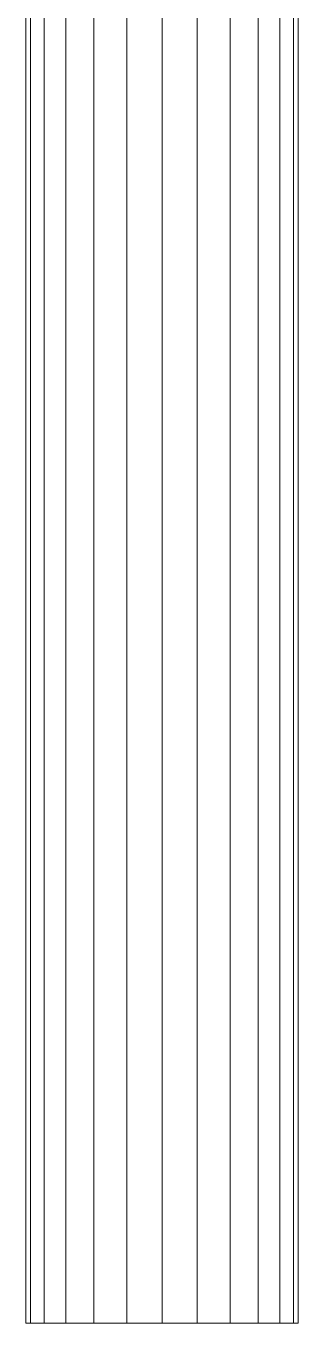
# Model space of a CAD drawing. Header units: inches. Extents: x -3326 to -59, y 8 to 1043.
# Drawn here: x -1178.28 to -1176.97, y 121.36 to 127.64 of the extents above; entities that cross this region are included whole.
import ezdxf

# ---------------------------------------------------------------- set-up
doc = ezdxf.new("R2010")
doc.units = ezdxf.units.IN
doc.header["$MEASUREMENT"] = 0
doc.layers.add('F-SPRN', color=10, linetype='Continuous', lineweight=9)

msp = doc.modelspace()

# ---------------------------------------------------------------- linework, layer by layer
at = {"layer": 'F-SPRN', "color": 1}
msp.add_line((-1177.625, 133.665, 971), (-1177.625, 121.365, 971), dxfattribs=at)
msp.add_line((-1177.625, 133.665, 971), (-1177.625, 121.365, 971), dxfattribs=at)

# ---------------------------------------------------------------- meshes
mesh = msp.add_polyface(dxfattribs=at)
corners = [(-1177.625, 133.665, 971.6575), (-1177.7952, 133.665, 971.6351), (-1177.9537, 133.665, 971.5694), (-1178.09, 133.665, 971.465), (-1178.1944, 133.665, 971.3287), (-1178.2601, 133.665, 971.1702), (-1178.2825, 133.665, 971), (-1178.2825, 121.365, 971), (-1178.2601, 121.365, 971.1702), (-1178.1944, 121.365, 971.3287), (-1178.09, 121.365, 971.465), (-1177.9537, 121.365, 971.5694), (-1177.7952, 121.365, 971.6351), (-1177.625, 121.365, 971.6575)]
mesh.append_faces([[corners[k] for k in face] for face in [(8, 9, 4, 5), (3, 4, 9, 10), (11, 12, 1, 2), (2, 3, 10, 11)]], dxfattribs={"vtx1": -1, "vtx3": -1, "color": 1})
mesh.append_faces([[corners[k] for k in face] for face in [(6, 7, 8, 5)]], dxfattribs={"vtx2": -1, "color": 1})
mesh.append_faces([[corners[k] for k in face] for face in [(12, 13, 0, 1)]], dxfattribs={"vtx3": -1, "color": 1})
mesh = msp.add_polyface(dxfattribs=at)
corners = [(-1178.2825, 133.665, 971), (-1178.2601, 133.665, 970.8299), (-1178.1944, 133.665, 970.6713), (-1178.09, 133.665, 970.5351), (-1177.9537, 133.665, 970.4306), (-1177.7952, 133.665, 970.3649), (-1177.625, 133.665, 970.3425), (-1177.625, 121.365, 970.3425), (-1177.7952, 121.365, 970.3649), (-1177.9537, 121.365, 970.4306), (-1178.09, 121.365, 970.5351), (-1178.1944, 121.365, 970.6713), (-1178.2601, 121.365, 970.8299), (-1178.2825, 121.365, 971)]
mesh.append_faces([[corners[k] for k in face] for face in [(7, 8, 5, 6)]], dxfattribs={"vtx1": -1, "color": 1})
mesh.append_faces([[corners[k] for k in face] for face in [(8, 9, 4, 5), (3, 4, 9, 10), (11, 12, 1, 2), (2, 3, 10, 11)]], dxfattribs={"vtx1": -1, "vtx3": -1, "color": 1})
mesh.append_faces([[corners[k] for k in face] for face in [(12, 13, 0, 1)]], dxfattribs={"vtx3": -1, "color": 1})
mesh = msp.add_polyface(dxfattribs=at)
corners = [(-1176.9675, 133.665, 971), (-1176.9899, 133.665, 971.1702), (-1177.0556, 133.665, 971.3287), (-1177.1601, 133.665, 971.465), (-1177.2963, 133.665, 971.5694), (-1177.4549, 133.665, 971.6351), (-1177.625, 133.665, 971.6575), (-1177.625, 121.365, 971.6575), (-1177.4549, 121.365, 971.6351), (-1177.2963, 121.365, 971.5694), (-1177.1601, 121.365, 971.465), (-1177.0556, 121.365, 971.3287), (-1176.9899, 121.365, 971.1702), (-1176.9675, 121.365, 971)]
mesh.append_faces([[corners[k] for k in face] for face in [(7, 8, 5, 6)]], dxfattribs={"vtx1": -1, "color": 1})
mesh.append_faces([[corners[k] for k in face] for face in [(8, 9, 4, 5), (3, 4, 9, 10), (11, 12, 1, 2), (2, 3, 10, 11)]], dxfattribs={"vtx1": -1, "vtx3": -1, "color": 1})
mesh.append_faces([[corners[k] for k in face] for face in [(12, 13, 0, 1)]], dxfattribs={"vtx3": -1, "color": 1})
mesh = msp.add_polyface(dxfattribs=at)
corners = [(-1177.625, 133.665, 970.3425), (-1177.4549, 133.665, 970.3649), (-1177.2963, 133.665, 970.4306), (-1177.1601, 133.665, 970.5351), (-1177.0556, 133.665, 970.6713), (-1176.9899, 133.665, 970.8299), (-1176.9675, 133.665, 971), (-1176.9675, 121.365, 971), (-1176.9899, 121.365, 970.8299), (-1177.0556, 121.365, 970.6713), (-1177.1601, 121.365, 970.5351), (-1177.2963, 121.365, 970.4306), (-1177.4549, 121.365, 970.3649), (-1177.625, 121.365, 970.3425)]
mesh.append_faces([[corners[k] for k in face] for face in [(7, 8, 5, 6)]], dxfattribs={"vtx1": -1, "color": 1})
mesh.append_faces([[corners[k] for k in face] for face in [(8, 9, 4, 5), (3, 4, 9, 10), (11, 12, 1, 2), (2, 3, 10, 11)]], dxfattribs={"vtx1": -1, "vtx3": -1, "color": 1})
mesh.append_faces([[corners[k] for k in face] for face in [(12, 13, 0, 1)]], dxfattribs={"vtx3": -1, "color": 1})
mesh = msp.add_polyface(dxfattribs=at)
corners = [(-1178.2825, 121.365, 971), (-1178.2601, 121.365, 970.8299), (-1178.1944, 121.365, 970.6713), (-1178.09, 121.365, 970.5351), (-1177.9537, 121.365, 970.4306), (-1177.7952, 121.365, 970.3649), (-1177.625, 121.365, 970.3425), (-1177.4549, 121.365, 970.3649), (-1177.2963, 121.365, 970.4306), (-1177.1601, 121.365, 970.5351), (-1177.0556, 121.365, 970.6713), (-1176.9899, 121.365, 970.8299), (-1176.9675, 121.365, 971), (-1176.9899, 121.365, 971.1702), (-1177.0556, 121.365, 971.3287), (-1177.1601, 121.365, 971.465), (-1177.2963, 121.365, 971.5694), (-1177.4549, 121.365, 971.6351), (-1177.625, 121.365, 971.6575), (-1177.7952, 121.365, 971.6351), (-1177.9537, 121.365, 971.5694), (-1178.09, 121.365, 971.465), (-1178.1944, 121.365, 971.3287), (-1178.2601, 121.365, 971.1702)]
mesh.append_faces([[corners[k] for k in face] for face in [(16, 14, 15)]], dxfattribs={"vtx0": -1, "color": 1})
mesh.append_faces([[corners[k] for k in face] for face in [(2, 8, 14)]], dxfattribs={"vtx0": -1, "vtx1": -1, "vtx2": -1, "color": 1})
mesh.append_faces([[corners[k] for k in face] for face in [(8, 4, 5)]], dxfattribs={"vtx0": -1, "vtx2": -1, "color": 1})
mesh.append_faces([[corners[k] for k in face] for face in [(19, 20, 17, 18), (13, 14, 11, 12)]], dxfattribs={"vtx1": -1, "color": 1})
mesh.append_faces([[corners[k] for k in face] for face in [(10, 11, 14)]], dxfattribs={"vtx1": -1, "vtx2": -1, "color": 1})
mesh.append_faces([[corners[k] for k in face] for face in [(22, 23, 2, 14), (16, 17, 20, 14)]], dxfattribs={"vtx1": -1, "vtx2": -1, "vtx3": -1, "color": 1})
mesh.append_faces([[corners[k] for k in face] for face in [(20, 21, 22, 14), (2, 3, 4, 8), (8, 9, 10, 14)]], dxfattribs={"vtx2": -1, "vtx3": -1, "color": 1})
mesh.append_faces([[corners[k] for k in face] for face in [(23, 0, 1, 2), (5, 6, 7, 8)]], dxfattribs={"vtx3": -1, "color": 1})

doc.saveas('drawing.dxf')
